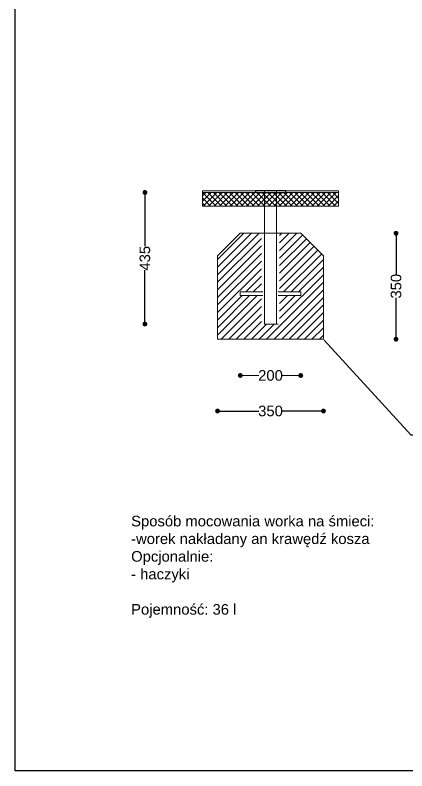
# Model space of a CAD drawing. Header units: millimetres. Extents: x 14997 to 18731, y 13743 to 19226.
# Drawn here: x 14997 to 16292, y 13743 to 16241 of the extents above; entities that cross this region are included whole.
import ezdxf
from ezdxf import colors
from ezdxf.entities.mleader import LeaderData, LeaderLine
from ezdxf.math import Vec2, Vec3

# ---------------------------------------------------------------- set-up
doc = ezdxf.new("R2010")
doc.units = ezdxf.units.MM
doc.header["$LTSCALE"] = 3
doc.layers.add('DomyÅ›lny', color=7, linetype='Continuous')
doc.layers.add('Krawędzie widoczneARTUR', color=7, linetype='Continuous', lineweight=50)
doc.styles.get("Standard").update_dxf_attribs({"font": 'arial.ttf'})
doc.dimstyles.new('MATEUSZ', dxfattribs={"dimtxt": 20, "dimasz": 16, "dimexe": 0.18, "dimexo": 0.0625, "dimgap": 0.09, "dimtad": 0, "dimdec": 0, "dimdsep": 46, "dimtxsty": 'Standard', "dimblk": 'DOT', "dimcen": 0.09, "dimse1": 1, "dimse2": 1, "dimadec": 0, "dimazin": 0, "dimtfac": 1, "dimtdec": 0, "dimtofl": 0, "dimtmove": 0, "dimatfit": 3, "dimfxl": 0, "dimtolj": 1, "dimtzin": 0, "dimlwd": 9, "dimlwe": 9, "dimarcsym": 0})
doc.dimstyles.get("Standard").update_dxf_attribs({"dimtxt": 0.18, "dimasz": 0.18, "dimexe": 0.18, "dimexo": 0.0625, "dimgap": 0.09, "dimtad": 0, "dimtih": 1, "dimtoh": 1, "dimdec": 4, "dimzin": 0, "dimdsep": 46, "dimtxsty": 'Standard', "dimcen": 0.09, "dimadec": 0, "dimazin": 0, "dimtfac": 1, "dimtdec": 4, "dimtofl": 0, "dimtmove": 0, "dimatfit": 3, "dimfxl": 0, "dimtolj": 1, "dimtzin": 0, "dimarcsym": 0})

# ---------------------------------------------------------------- blocks, each defined once
blk = doc.blocks.new('_Dot')
at = {"color": 0, "linetype": 'ByBlock', "lineweight": -2}
blk.add_line((-0.5, 0), (-1, 0), dxfattribs=at)
at = {"color": 0, "linetype": 'ByBlock', "const_width": 0.5}
blk.add_lwpolyline([(-0.25, 0, 1), (0.25, 0, 1)], format="xyb", close=True, dxfattribs=at)
blk = doc.blocks.new('*D15')
at = {"color": 0, "lineweight": -2}
for p, q in [((15682.5, 14932.6), (15802.9, 14932.6)), ((16000.5, 14932.6), (15880.2, 14932.6))]:
    blk.add_line(p, q, dxfattribs=at)
at = {"layer": 'Defpoints', "color": 0}
for p in [(15666.5, 15170.1), (16016.5, 15170.1), (16016.5, 14932.6)]:
    blk.add_point(p, dxfattribs=at)
at = {"color": 0, "lineweight": -2, "xscale": 16, "yscale": 16, "zscale": 16, "rotation": 180}
blk.add_blockref('_Dot', (15666.5, 14932.6), dxfattribs=at)
at = {"color": 0, "lineweight": -2, "xscale": 16, "yscale": 16, "zscale": 16}
blk.add_blockref('_Dot', (16016.5, 14932.6), dxfattribs=at)
at = {"color": 0, "lineweight": 15, "insert": (15841.5, 14932.6), "char_height": 35, "attachment_point": 5}
blk.add_mtext('\\A1;350', dxfattribs=at)
blk = doc.blocks.new('*D16')
at = {"color": 0, "lineweight": -2}
for p, q in [((16256.5, 15504.1), (16256.5, 15383.8)), ((16256.5, 15186.1), (16256.5, 15306.4))]:
    blk.add_line(p, q, dxfattribs=at)
at = {"layer": 'Defpoints', "color": 0}
for p in [(16256.5, 15520.1), (16256.5, 15520.1), (16016.5, 15170.1)]:
    blk.add_point(p, dxfattribs=at)
at = {"color": 0, "lineweight": -2, "xscale": 16, "yscale": 16, "zscale": 16}
for p, rotation in [((16256.5, 15520.1), 90), ((16256.5, 15170.1), 270)]:
    blk.add_blockref('_Dot', p, dxfattribs=dict(at, rotation=rotation))
at = {"color": 0, "lineweight": 15, "insert": (16256.5, 15345.1), "char_height": 35, "attachment_point": 5, "rotation": 90}
blk.add_mtext('\\A1;350', dxfattribs=at)
blk = doc.blocks.new('*D18')
at = {"color": 0, "lineweight": -2}
for p, q in [((15426.5, 15639.1), (15426.5, 15477.2)), ((15426.5, 15236.1), (15426.5, 15398))]:
    blk.add_line(p, q, dxfattribs=at)
at = {"layer": 'Defpoints', "color": 0}
for p in [(15866.5, 15655.1), (15426.5, 15220.1), (15864, 15220.1)]:
    blk.add_point(p, dxfattribs=at)
at = {"color": 0, "lineweight": -2, "xscale": 16, "yscale": 16, "zscale": 16}
for p, rotation in [((15426.5, 15655.1), 90), ((15426.5, 15220.1), 270)]:
    blk.add_blockref('_Dot', p, dxfattribs=dict(at, rotation=rotation))
at = {"color": 0, "lineweight": 15, "insert": (15426.5, 15437.6), "char_height": 35, "attachment_point": 5, "rotation": 90}
blk.add_mtext('\\A1;435', dxfattribs=at)
blk = doc.blocks.new('*D24')
at = {"color": 0, "lineweight": 9}
for p, q in [((15757.5, 15050.1), (15802.5, 15050.1)), ((15925.5, 15050.1), (15880.5, 15050.1))]:
    blk.add_line(p, q, dxfattribs=at)
at = {"layer": 'Defpoints', "color": 0}
for p in [(15741.5, 15314.1), (15941.5, 15314.1), (15941.5, 15050.1)]:
    blk.add_point(p, dxfattribs=at)
at = {"color": 0, "lineweight": 9, "xscale": 16, "yscale": 16, "zscale": 16, "rotation": 180}
blk.add_blockref('_Dot', (15741.5, 15050.1), dxfattribs=at)
at = {"color": 0, "lineweight": 9, "xscale": 16, "yscale": 16, "zscale": 16}
blk.add_blockref('_Dot', (15941.5, 15050.1), dxfattribs=at)
at = {"color": 0, "insert": (15841.5, 15050.1), "char_height": 35, "attachment_point": 5}
blk.add_mtext('\\A1;200', dxfattribs=at)

msp = doc.modelspace()

# ---------------------------------------------------------------- hatches: boundary and pattern name
at = {"lineweight": 9}
h = msp.add_hatch(dxfattribs=at)
h.set_pattern_fill('ANSI37', color=256, scale=4)
h.set_pattern_definition([(45, (13727.448, 13503.15), (-8.980256, 8.980256), []), (135, (13727.448, 13503.15), (-8.980256, -8.980256), [])])
h.paths.add_polyline_path([(15816.5, 15655.1), (15616.5, 15655.1), (15616.5, 15610.1), (15816.5, 15610.1)])
h.paths.add_polyline_path([(15866.5, 15655.1), (15816.5, 15655.1), (15816.5, 15610.1), (15866.5, 15610.1)])
h.paths.add_polyline_path([(16066.5, 15655.1), (15866.5, 15655.1), (15866.5, 15610.1), (16066.5, 15610.1)])
h = msp.add_hatch(dxfattribs=at)
h.set_pattern_fill('JIS_WOOD', color=256, scale=25)
h.set_pattern_definition([(45, (-1177.465, 3089.125), (-12.5, 12.5), [])])
h.paths.add_polyline_path([(15811.5, 15520.1), (15741.5, 15520.1), (15666.5, 15445.1), (15666.5, 15170.1), (15866.5, 15170.1), (16016.5, 15170.1), (16016.5, 15445.1), (15941.5, 15520.1), (15871.5, 15520.1), (15871.5, 15326.1), (15941.5, 15326.1), (15941.5, 15314.1), (15871.5, 15314.1), (15871.5, 15220.1), (15811.5, 15220.1), (15811.5, 15314.1), (15741.5, 15314.1), (15741.5, 15326.1), (15811.5, 15326.1)])

# ---------------------------------------------------------------- linework, layer by layer
for p, q in [((15816.5, 15660.1), (15616.5, 15660.1)), ((15616.5, 15660.1), (15616.5, 15610.1)), ((15616.5, 15660.1), (15616.5, 15655.1)), ((15616.5, 15655.1), (16066.5, 15655.1)), ((15871.5, 15660.1), (15811.5, 15660.1)), ((15866.5, 15660.1), (15816.5, 15660.1)), ((15816.5, 15660.1), (15866.5, 15660.1)), ((15821.6, 15660.1), (15821.6, 15220.1)), ((15861.5, 15660.1), (15861.5, 15220.1)), ((15866.5, 15660.1), (16066.5, 15660.1)), ((16066.5, 15660.1), (16066.5, 15610.1)), ((15616.5, 15610.1), (16066.5, 15610.1)), ((15666.5, 15445.1), (15741.5, 15520.1)), ((15941.5, 15520.1), (15741.5, 15520.1)), ((16016.5, 15445.1), (15941.5, 15520.1)), ((15666.5, 15445.1), (15666.5, 15170.1)), ((16016.5, 15170.1), (16016.5, 15445.1)), ((15666.5, 15170.1), (15866.5, 15170.1)), ((15866.5, 15170.1), (16016.5, 15170.1))]:
    msp.add_line(p, q, dxfattribs=at)
msp.add_lwpolyline([(14997.4, 19225.5), (18731.1, 19225.5), (18731.1, 13743.2), (14997.4, 13743.2)], close=True)
at = {"layer": 'DomyÅ›lny'}
msp.add_polyline3d([(15888.1, 15660.1, 0), (15886.6, 15660.1, 0), (15796.5, 15660.1, 0), (15795.4, 15660.1, 0), (15794.3, 15660.1, 0), (15793.2, 15660.1, 0), (15792.1, 15660.1, 0), (15791.8, 15660.1, 0), (15791.4, 15660.1, 0), (15791.4, 15655.1, 0), (15791.8, 15655.1, 0), (15792.1, 15655.1, 0), (15793.2, 15655.1, 0), (15794.3, 15655.1, 0), (15795.4, 15655.1, 0), (15796.5, 15655.1, 0), (15886.6, 15655.1, 0), (15888.1, 15655.1, 0), (15889.1, 15655.1, 0), (15890.2, 15655.1, 0), (15890.9, 15655.1, 0), (15891.3, 15655.1, 0), (15891.6, 15655.1, 0), (15891.6, 15660.1, 0), (15891.3, 15660.1, 0), (15890.9, 15660.1, 0), (15890.2, 15660.1, 0), (15889.1, 15660.1, 0)], close=True, dxfattribs=at)
at = {"layer": 'Krawędzie widoczneARTUR', "lineweight": 9}
for p, q in [((15741.5, 15326.1), (15741.5, 15314.1)), ((15816.5, 15326.1), (15741.5, 15326.1)), ((15816.5, 15314.1), (15741.5, 15314.1)), ((15941.5, 15326.1), (15866.5, 15326.1)), ((15941.5, 15314.1), (15866.5, 15314.1)), ((15941.5, 15314.1), (15941.5, 15326.1)), ((15821.6, 15220.1), (15861.5, 15220.1)), ((15866.5, 15220.1), (15864, 15220.1))]:
    msp.add_line(p, q, dxfattribs=at)

# ---------------------------------------------------------------- texts
at = {"insert": (15380.9, 14586.3), "char_height": 35, "attachment_point": 1}
msp.add_mtext_dynamic_manual_height_columns('Sposób mocowania worka na śmieci:\\P-worek nakładany an krawędź kosza\\POpcjonalnie:\\P- haczyki\\P\\PPojemność: 36 l', width=873.839, gutter_width=1, heights=[0], dxfattribs=at)

# ---------------------------------------------------------------- dimensions: what is measured, and where the dimension line sits
at = {"lineweight": 15}
for base, p1, p2, picture, middle in [((15426.5, 15220.1), (15866.5, 15655.1), (15864, 15220.1), '*D18', (15426.5, 15437.6)), ((16256.5, 15520.1), (16016.5, 15170.1), (16256.5, 15520.1), '*D16', (16256.5, 15345.1))]:
    dim = msp.add_linear_dim(base=base, p1=p1, p2=p2, angle=90, dimstyle='Standard', override={"dimtxt": 35, "dimasz": 16, "dimtih": 0, "dimtoh": 0, "dimdec": 0, "dimblk": 'Dot', "dimse1": 1, "dimse2": 1, "dimtdec": 0}, dxfattribs=at)
    dim.commit()
    dim.dimension.update_dxf_attribs({"geometry": picture, "text_midpoint": middle})
dim = msp.add_linear_dim(base=(15941.5, 15050.1), p1=(15741.5, 15314.1), p2=(15941.5, 15314.1), dimstyle='MATEUSZ', override={"dimtxt": 35})
dim.commit()
dim.dimension.update_dxf_attribs({"geometry": '*D24', "text_midpoint": (15841.5, 15050.1)})
dim = msp.add_linear_dim(base=(16016.5, 14932.6), p1=(15666.5, 15170.1), p2=(16016.5, 15170.1), dimstyle='Standard', override={"dimtxt": 35, "dimasz": 16, "dimtih": 0, "dimtoh": 0, "dimdec": 0, "dimblk": 'Dot', "dimse1": 1, "dimse2": 1, "dimtdec": 0}, dxfattribs=at)
dim.commit()
dim.dimension.update_dxf_attribs({"geometry": '*D15', "text_midpoint": (15841.5, 14932.6)})

# ---------------------------------------------------------------- leaders
ml = msp.add_multileader_mtext('Standard', dxfattribs=at)
ml.set_content('Sposób montażu:\\Pwkręty / szpilki lub fundamentowanie', color=256)
ml.set_leader_properties()
ml.build(insert=Vec2(0, 0))
ctx = ml.context
ctx.base_point, ctx.char_height, ctx.plane_origin = Vec3(16312.9, 14853.8), 25, Vec3(15366.1, 14398.7)
notes = []
notes.append((ctx, [(0, (1, 1, 0), (16304.9, 14853.8), (1, 0), 8, [(0, [(16016.5, 15170.1)], 0, [])])]))
ctx.mtext.insert, ctx.mtext.flow_direction = Vec3(16314.9, 14869.9), 5
for ctx, leaders in notes:
    for number, flags, end, landing, length, lines in leaders:
        leader = LeaderData()
        leader.index, (leader.has_last_leader_line, leader.has_dogleg_vector, leader.attachment_direction) = number, flags
        leader.last_leader_point, leader.dogleg_vector, leader.dogleg_length = Vec3(end), Vec3(landing), length
        for number, points, colour, breaks in lines:
            line = LeaderLine()
            line.index, line.vertices, line.color, line.breaks = number, Vec3.list(points), colors.encode_raw_color(colour), breaks
            leader.lines.append(line)
        ctx.leaders.append(leader)

doc.saveas('drawing.dxf')
